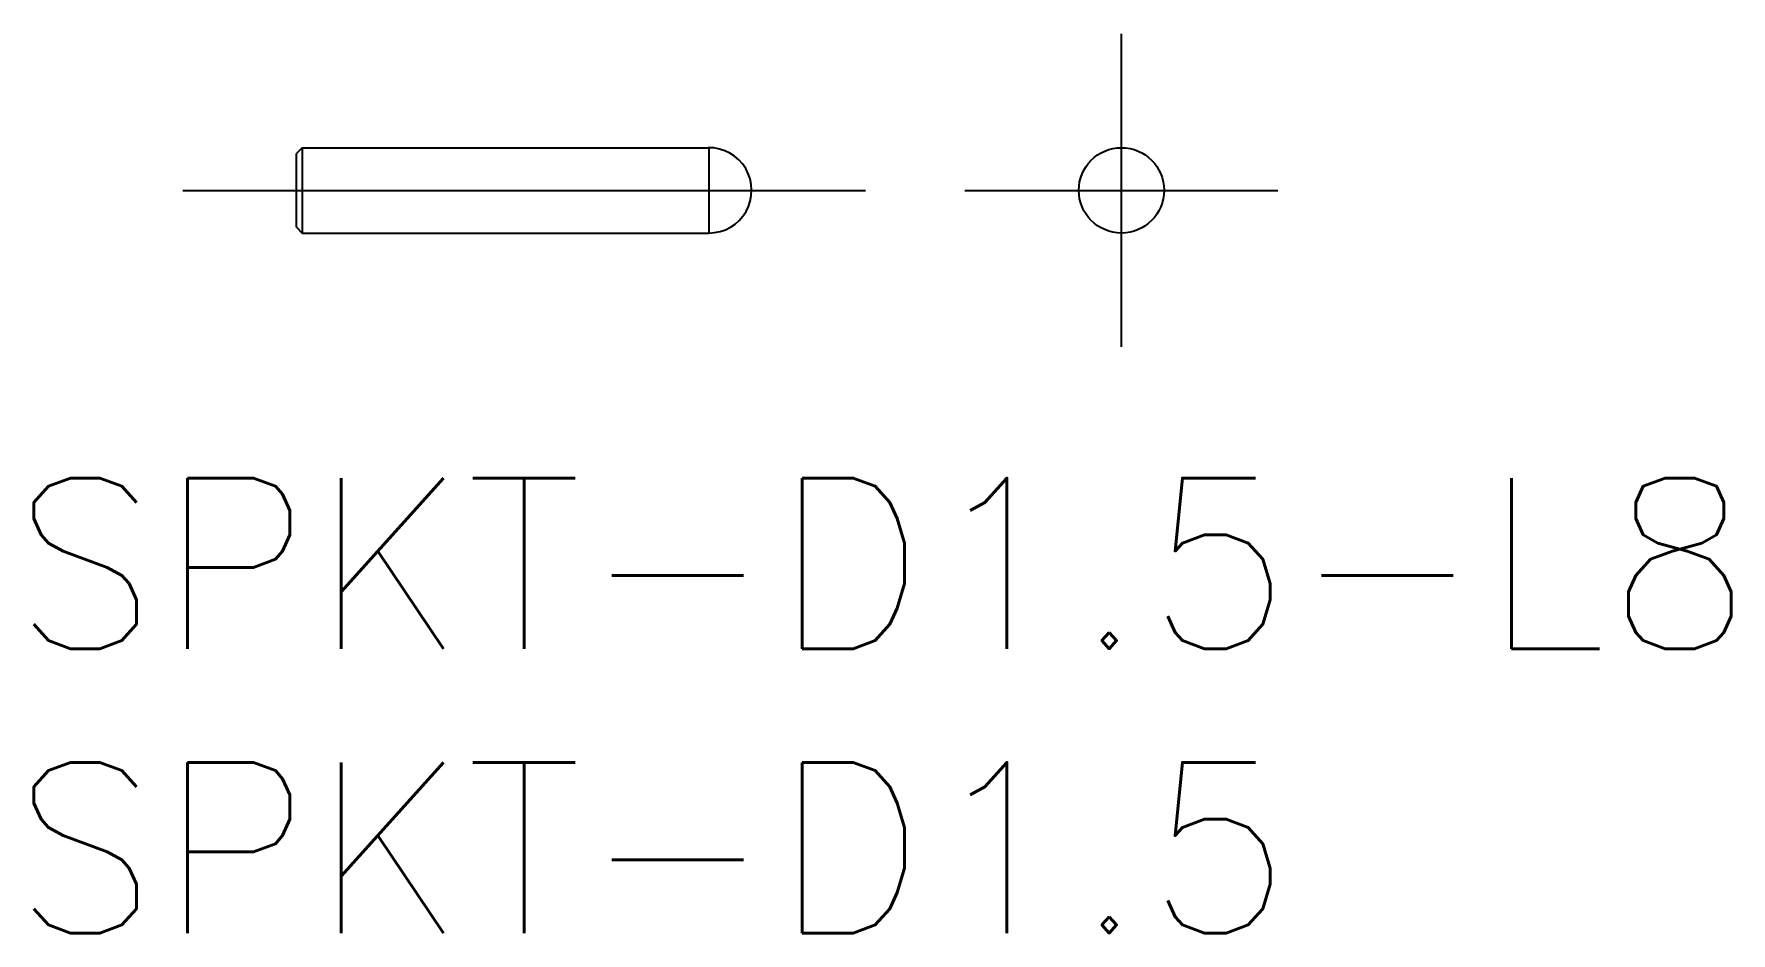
# Model space of a CAD drawing. Extents: x -19.1 to 10.7, y -13.1 to 2.8.
import ezdxf

# ---------------------------------------------------------------- set-up
doc = ezdxf.new("R2010")
doc.units = 0
doc.linetypes.add('CENTER', pattern=[50.8, 31.75, -6.35, 6.35, -6.35])
doc.layers.get('0').update_dxf_attribs({"linetype": 'CONTINUOUS'})
doc.layers.add('CENTER', color=1, linetype='CONTINUOUS')
doc.styles.get("Standard").update_dxf_attribs({"font": 'txt.shx', "height": 3, "bigfont": 'bigfont.shx'})

msp = doc.modelspace()

# ---------------------------------------------------------------- linework, layer by layer
at = {"color": 7, "linetype": 'CONTINUOUS'}
for p, q in [((-14.4, 0.75), (-14.5, 0.65)), ((-14.5, -0.65), (-14.5, 0.65)), ((-14.4, 0.75), (-7.238, 0.75)), ((-14.4, 0.75), (-14.4, -0.75)), ((-7.25, 0.75), (-7.25, -0.75)), ((-14.5, -0.65), (-14.4, -0.75)), ((-14.4, -0.75), (-7.25, -0.75))]:
    msp.add_line(p, q, dxfattribs=at)
msp.add_circle((0, 0), 0.75, dxfattribs=at)
msp.add_arc((-7.25, 0), 0.75, 270.0039, 90.9483, dxfattribs=at)
at = {"layer": 'CENTER', "color": 1, "linetype": 'CENTER'}
for p, q in [((0, -2.75), (0, 2.75)), ((-16.5, 0), (-4.5, 0)), ((-2.75, 0), (2.75, 0))]:
    msp.add_line(p, q, dxfattribs=at)

# ---------------------------------------------------------------- texts
at = {"color": 7, "linetype": 'CONTINUOUS'}
for s, p in [('SPKT-D1.5-L8', (-19.5, -8.058)), ('SPKT-D1.5', (-19.5, -13.058))]:
    msp.add_text(s, height=3, dxfattribs=at).set_placement(p)

doc.saveas('drawing.dxf')
